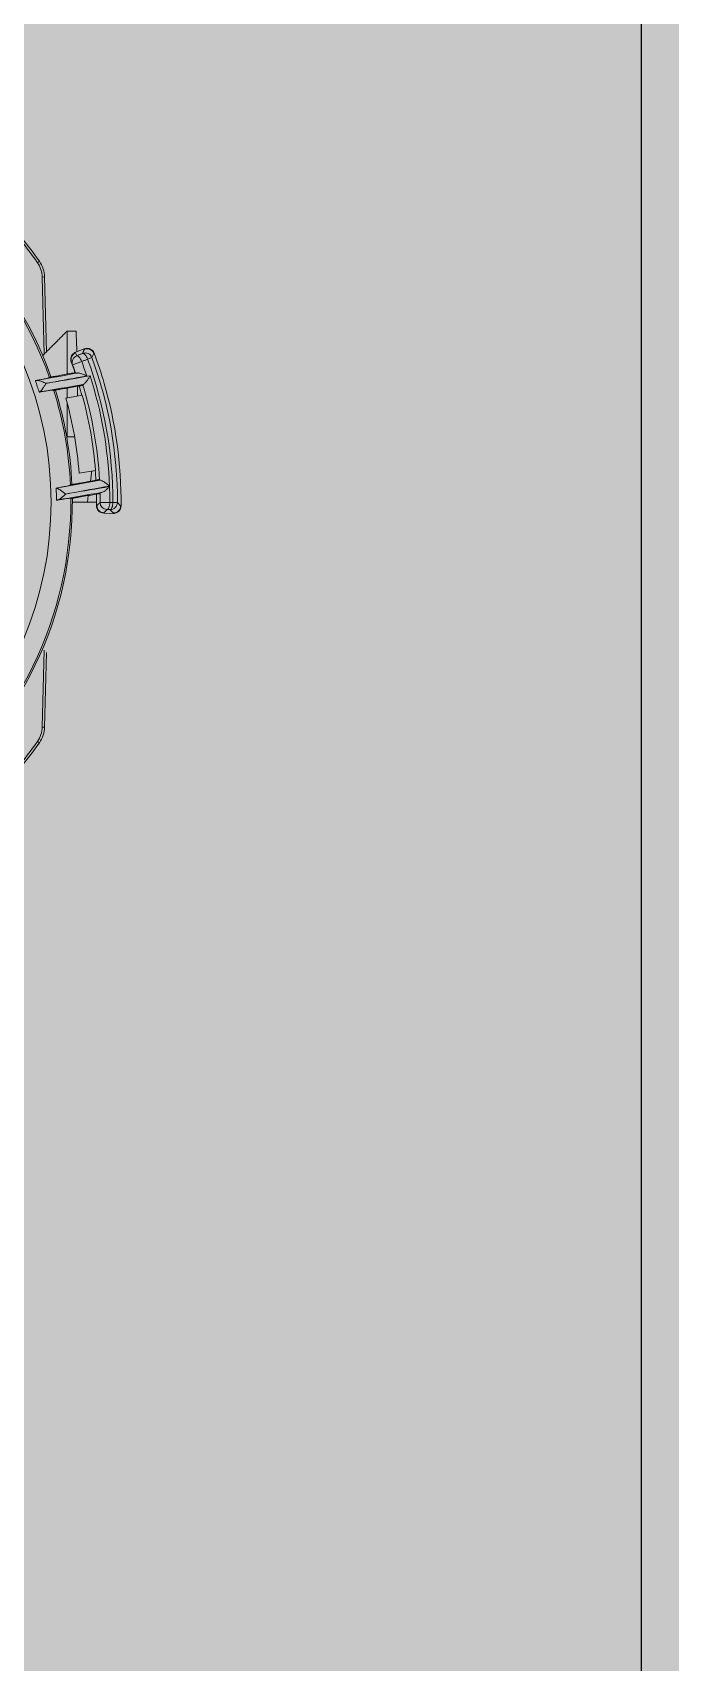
# Model space of a CAD drawing. Header units: millimetres. Extents: x -225363 to 347188, y -782467 to 813415.
# Drawn here: x 28253.3 to 28394.1, y 12715.6 to 13075 of the extents above; entities that cross this region are included whole.
import ezdxf

# ---------------------------------------------------------------- set-up
doc = ezdxf.new("R2010")
doc.units = ezdxf.units.MM
doc.layers.add('0.06 Trả nước', color=3, linetype='Continuous')
doc.layers.add('Xref SCN', color=8, linetype='Continuous', lineweight=0)
pattern_1 = [(197, (-1424125.8, -442865.07), (-126.479246, -237.872866), [95.25, -285.75]), (287, (-1424185.26, -442833.45), (237.872866, -126.479246), [95.25, -285.75])]

# ---------------------------------------------------------------- blocks, each defined once
blk = doc.blocks.new('Xref SCN')
at = {"layer": 'Xref SCN', "ltscale": 3}
h = blk.add_hatch(dxfattribs=at)
h.set_pattern_fill('CROSS', color=256, scale=30, angle=197)
h.set_pattern_definition(pattern_1)
edge = h.paths.add_edge_path()
edge.add_arc((2267.43, -6082.96), 1150, 110.6378, 180.38556)
edge.add_line((1117.46, -6090.69), (1124.35, -7115.46))
edge.add_arc((2274.33, -7107.72), 1150, 180.38556, 270.38556)
edge.add_line((2282.07, -8257.69), (21549.9, -8127.55))
edge.add_arc((21542.16, -6977.57), 1150, 270.38535, 360.44018)
edge.add_line((22692.14, -6968.74), (22692.17, -2095.91))
edge.add_arc((21542.2, -2104.75), 1150, 0.44039, 90.38556)
edge.add_line((21534.46, -954.77), (6081.87, -1059.02))
edge.add_arc((6089.61, -2209), 1150, 90.38541, 160.13317)
edge.add_arc((-23.55, -0.08), 5350, 290.6378, 340.13331, ccw=False)
edge = h.paths.add_edge_path()
edge.add_arc((21542.2, 18280.17), 1150, 0.44034, 104.36987, ccw=False)
edge.add_line((22692.17, 18289.01), (22692.17, 2403.99))
edge.add_arc((21542.2, 2395.15), 1150, -89.61444, 0.44034, ccw=False)
edge.add_line((21549.94, 1245.18), (6067.06, 1140.93))
edge.add_arc((6059.32, 2290.9), 1150, 200.63777, 270.38553, ccw=False)
edge.add_arc((-23.55, -0.08), 5350, 20.6378, 28.59529)
edge.add_arc((5234.3, 2862.4), 636.56, 160.1438, 208.30764, ccw=False)
edge.add_arc((7788.19, 2340.32), 3237.89, 44.33072, 166.81967, ccw=False)
edge.add_arc((13743.19, 8157.79), 5087.07, 224.33072, 255.06492)
edge.add_arc((13751.05, 8258.78), 5186.7, 255.26847, 275.82448)
edge.add_arc((13743.19, 8157.79), 5087.07, 276.02803, 352.80401)
edge.add_arc((13366.13, 8136.44), 5458.92, 353.52217, 372.96168)
edge.add_arc((13743.19, 8157.79), 5087.07, 13.67983, 75.72665)
edge.add_arc((16202.13, 17226.12), 4310.08, 184.54285, 253.76877, ccw=False)
edge.add_arc((12055.19, 16895.67), 150, 104.4177, 184.1801, ccw=False)
edge.add_line((12017.84, 17040.95), (21256.8, 19394.19))
h = blk.add_hatch(dxfattribs=at)
h.set_pattern_fill('CROSS', color=256, scale=30, angle=197)
h.set_pattern_definition(pattern_1)
edge = h.paths.add_edge_path()
edge.add_line((10158.25, 16567.29), (1851.34, 14451.44))
edge.add_arc((2136.75, 13337.42), 1150, 104.36987, 180.38556)
edge.add_line((986.77, 13329.68), (1035.39, 6105.34))
edge.add_arc((2185.36, 6113.08), 1150, 180.38556, 250.13331)
edge.add_arc((-23.55, -0.08), 5350, 54.44102, 70.13331, ccw=False)
edge.add_arc((3168.42, 4685.79), 343.18, 256.3943, 333.3422)
edge.add_arc((7788.19, 2340.32), 4837.89, 44.33072, 153.06453, ccw=False)
edge.add_arc((13743.19, 8157.79), 3487.07, 224.33072, 435.87878)
edge.add_arc((16212.73, 17236.67), 5922.69, 187.715863, 254.13812, ccw=False)
edge.add_arc((10541.85, 16468.34), 200, 187.6327, 187.7159, ccw=False)
edge.add_arc((10194.95, 16421.85), 150, 7.6327, 104.1621)
edge = h.paths.add_edge_path()
edge.add_arc((-13757.86, 9268.23), 1150, 104.35993, 180.44034)
edge.add_line((-14907.83, 9259.39), (-14907.83, 2149.03))
edge.add_arc((-13757.86, 2157.87), 1150, 180.44034, 270.38556)
edge.add_line((-13750.13, 1007.9), (-6128.96, 1058.86))
edge.add_arc((-6136.7, 2208.82), 1149.99, 270.38591, 340.13367)
edge.add_arc((-23.55, -0.08), 5350, 110.63781, 160.13331, ccw=False)
edge.add_arc((-2314.54, 6082.8), 1150, 290.6378, 360.38556)
edge.add_line((-1164.56, 6090.54), (-1205.64, 12195.07))
edge.add_arc((-2355.62, 12187.33), 1150, 0.38556, 104.35993)
edge.add_line((-2640.83, 13301.4), (-14043.08, 10382.3))
edge = h.paths.add_edge_path()
edge.add_line((-13750.1, -8364.83), (-2217.81, -8287.97))
edge.add_arc((-2225.56, -7138.01), 1149.99, 270.3861, 360.3861)
edge.add_line((-1075.6, -7130.26), (-1082.49, -6105.5))
edge.add_arc((-2232.47, -6113.24), 1150, 0.38556, 70.13331)
edge.add_arc((-23.55, -0.08), 5350, 200.6378, 250.13331, ccw=False)
edge.add_arc((-6106.43, -2291.06), 1150, 20.6378, 90.38556)
edge.add_line((-6114.17, -1141.09), (-13765.59, -1192.05))
edge.add_arc((-13757.84, -2342.01), 1149.99, 90.38614, 180.44099)
edge.add_line((-14907.8, -2350.87), (-14907.83, -7223.7))
edge.add_arc((-13757.86, -7214.86), 1150, 180.44039, 270.38556)
edge.add_arc((-13747.77, -8714.82), 349.99, 90.3818, 90.3856, ccw=False)
blk = doc.blocks.new('23')
at = {"color": 8, "linetype": 'Continuous', "lineweight": 15}
for p, q in [((2951195.42, 1774187.9), (2951195.86, 1774188.51)), ((2951200.36, 1774186.27), (2951200.38, 1774187.02)), ((2951223.9, 1774185.65), (2951200.36, 1774186.27)), ((2951200.38, 1774187.02), (2951224.64, 1774186.38)), ((2951317.9, 1774186.38), (2951342.15, 1774187.02)), ((2951342.17, 1774186.27), (2951318.63, 1774185.65)), ((2951342.17, 1774186.27), (2951342.15, 1774187.02)), ((2951347.11, 1774187.9), (2951346.68, 1774188.51)), ((2951291.82, 1774179.31), (2951291.82, 1774176.8)), ((2951304.89, 1774174.38), (2951303.97, 1774179.55)), ((2951271.27, 1774177.51), (2951271.27, 1774172.79)), ((2951281.25, 1774170.21), (2951280.34, 1774175.38)), ((2951302.58, 1774179.16), (2951291.82, 1774179.16)), ((2951307.19, 1774179.16), (2951304.04, 1774179.16)), ((2951325.12, 1774179.16), (2951311.57, 1774179.16)), ((2951315.53, 1774174.55), (2951314.49, 1774177.42)), ((2951315.39, 1774177.9), (2951315.44, 1774177.77)), ((2951318.44, 1774176.54), (2951318.32, 1774176.49)), ((2951318.44, 1774176.54), (2951319.54, 1774173.75)), ((2951270.17, 1774169.92), (2951270.17, 1774169.79)), ((2951273.32, 1774172.49), (2951271.27, 1774172.79)), ((2951271.27, 1774172.79), (2951271.27, 1774169.92)), ((2951281.05, 1774171.36), (2951277.83, 1774171.83)), ((2951316.77, 1774171.35), (2951316.28, 1774172.7)), ((2951318.16, 1774170.64), (2951318.11, 1774170.77)), ((2951319.54, 1774173.75), (2951319.42, 1774173.7)), ((2951267.7, 1774164.6), (2951267.77, 1774167.6)), ((2951267.7, 1774164.6), (2951267.83, 1774164.6)), ((2951267.77, 1774167.6), (2951267.9, 1774167.6)), ((2951271.12, 1774164.74), (2951271.11, 1774163.3)), ((2951271.15, 1774168.77), (2951271.15, 1774165.71)), ((2951270.05, 1774162.16), (2951270.05, 1774162.29))]:
    blk.add_line(p, q, dxfattribs=at)
at = {"color": 8, "linetype": 'Continuous', "lineweight": 15, "flags": 128}
for points in [[(2951308.26, 1774174.14), (2951307.97, 1774175.85), (2951307.68, 1774177.56), (2951307.39, 1774179.28), (2951307.1, 1774181.01), (2951306.8, 1774182.73), (2951306.51, 1774184.46), (2951306.21, 1774186.19), (2951305.92, 1774187.93)], [(2951311, 1774173), (2951310.74, 1774174.42), (2951310.48, 1774175.84), (2951310.22, 1774177.26), (2951309.96, 1774178.69), (2951309.7, 1774180.12), (2951309.44, 1774181.55), (2951309.18, 1774182.98), (2951308.91, 1774184.42)], [(2951308.91, 1774184.42), (2951309.18, 1774182.85), (2951309.45, 1774181.28), (2951309.71, 1774179.71), (2951309.98, 1774178.15), (2951310.24, 1774176.59), (2951310.51, 1774175.03), (2951310.77, 1774173.48), (2951311.03, 1774171.93)], [(2951309.59, 1774188.7), (2951309.88, 1774187.09), (2951310.17, 1774185.48), (2951310.47, 1774183.87), (2951310.76, 1774182.27), (2951311.05, 1774180.67), (2951311.34, 1774179.07), (2951311.63, 1774177.47), (2951311.93, 1774175.88)], [(2951274.29, 1774168.19), (2951274, 1774169.91), (2951273.71, 1774171.64), (2951273.41, 1774173.37), (2951273.12, 1774175.1), (2951272.82, 1774176.84), (2951272.53, 1774178.57), (2951272.23, 1774180.31), (2951271.93, 1774182.06)], [(2951275.64, 1774182.59), (2951275.96, 1774180.86), (2951276.28, 1774179.13), (2951276.59, 1774177.41), (2951276.9, 1774175.68), (2951277.22, 1774173.96), (2951277.53, 1774172.25), (2951277.85, 1774170.54), (2951278.16, 1774168.83)], [(2951307.74, 1774175.89), (2951307.65, 1774176.44), (2951307.56, 1774176.99), (2951307.46, 1774177.54), (2951307.37, 1774178.1), (2951307.27, 1774178.65), (2951307.18, 1774179.2), (2951307.09, 1774179.76), (2951306.99, 1774180.31)], [(2951311.11, 1774181.67), (2951311.21, 1774181.11), (2951311.31, 1774180.56), (2951311.41, 1774180), (2951311.51, 1774179.45), (2951311.62, 1774178.89), (2951311.72, 1774178.34), (2951311.82, 1774177.79), (2951311.92, 1774177.24)], [(2951272.91, 1774174.93), (2951273, 1774174.37), (2951273.1, 1774173.82), (2951273.19, 1774173.26), (2951273.29, 1774172.71), (2951273.38, 1774172.15), (2951273.47, 1774171.6), (2951273.57, 1774171.04), (2951273.66, 1774170.49)], [(2951274.03, 1774178.27), (2951274.3, 1774176.7), (2951274.56, 1774175.13), (2951274.83, 1774173.57), (2951275.09, 1774172.01), (2951275.36, 1774170.45), (2951275.62, 1774168.9), (2951275.89, 1774167.35), (2951276.15, 1774165.8)], [(2951276.31, 1774165.8), (2951276.03, 1774167.35), (2951275.74, 1774168.9), (2951275.46, 1774170.46), (2951275.17, 1774172.01), (2951274.89, 1774173.57), (2951274.6, 1774175.13), (2951274.32, 1774176.7), (2951274.03, 1774178.27)], [(2951278.05, 1774170.65), (2951277.95, 1774171.2), (2951277.85, 1774171.75), (2951277.75, 1774172.3), (2951277.64, 1774172.86), (2951277.54, 1774173.41), (2951277.44, 1774173.96), (2951277.34, 1774174.51), (2951277.24, 1774175.07)], [(2951317.35, 1774176.13), (2951317.36, 1774175.97), (2951317.29, 1774175.78), (2951317.15, 1774175.57), (2951316.93, 1774175.36), (2951316.65, 1774175.14), (2951316.31, 1774174.93), (2951315.94, 1774174.73), (2951315.53, 1774174.55)], [(2951316.28, 1774172.7), (2951316.19, 1774172.93), (2951316.09, 1774173.16), (2951316, 1774173.39), (2951315.91, 1774173.63), (2951315.81, 1774173.86), (2951315.72, 1774174.09), (2951315.63, 1774174.32), (2951315.53, 1774174.55)], [(2951316.28, 1774172.7), (2951316.68, 1774172.87), (2951317.06, 1774173.07), (2951317.39, 1774173.29), (2951317.67, 1774173.51), (2951317.89, 1774173.73), (2951318.04, 1774173.93), (2951318.1, 1774174.12), (2951318.09, 1774174.29)], [(2951317.35, 1774176.13), (2951317.44, 1774175.9), (2951317.54, 1774175.67), (2951317.63, 1774175.44), (2951317.72, 1774175.21), (2951317.82, 1774174.98), (2951317.91, 1774174.75), (2951318, 1774174.52), (2951318.09, 1774174.29)], [(2951268.87, 1774165.61), (2951268.87, 1774165.73), (2951268.88, 1774165.85), (2951268.88, 1774165.97), (2951268.88, 1774166.09), (2951268.89, 1774166.21), (2951268.89, 1774166.33), (2951268.9, 1774166.45), (2951268.9, 1774166.58)], [(2951268.87, 1774165.61), (2951268.91, 1774165.45), (2951269.04, 1774165.3), (2951269.25, 1774165.15), (2951269.53, 1774165.02), (2951269.87, 1774164.91), (2951270.26, 1774164.82), (2951270.68, 1774164.76), (2951271.12, 1774164.74)], [(2951271.15, 1774165.71), (2951270.71, 1774165.73), (2951270.29, 1774165.79), (2951269.9, 1774165.88), (2951269.56, 1774165.99), (2951269.28, 1774166.12), (2951269.08, 1774166.26), (2951268.95, 1774166.42), (2951268.9, 1774166.58)], [(2951271.15, 1774165.71), (2951271.14, 1774165.58), (2951271.14, 1774165.46), (2951271.14, 1774165.34), (2951271.13, 1774165.22), (2951271.13, 1774165.1), (2951271.12, 1774164.98), (2951271.12, 1774164.86), (2951271.12, 1774164.74)]]:
    blk.add_lwpolyline(points, dxfattribs=at)
at = {"color": 8, "linetype": 'Continuous', "lineweight": 15}
blk.add_circle((2951271.27, 1774295.94), 111.73, dxfattribs=at)
for centre, radius, start, end in [((2951271.27, 1774295.94), 117.93, 289.4027, 342.5973), ((2951271.27, 1774295.94), 118.43, 289.4398, 342.1544), ((2951271.27, 1774295.94), 117.93, 217.4027, 270.5973), ((2951271.27, 1774295.94), 118.43, 217.8456, 270.5612), ((2951271.27, 1774295.94), 131.25, 230.3376, 234.9316), ((2951271.27, 1774295.94), 131.25, 305.0684, 309.6624), ((2951271.27, 1774295.94), 132, 230.3376, 234.9316), ((2951271.27, 1774295.94), 132, 305.0684, 309.6624), ((2951200.6, 1774195.27), 9, 234.9316, 268.5), ((2951200.6, 1774195.27), 8.25, 234.9316, 268.5), ((2951271.27, 1774295.94), 113.4, 287.7887, 289.713), ((2951341.94, 1774195.27), 8.25, 271.5, 305.0684), ((2951341.94, 1774195.27), 9, 271.5, 305.0684), ((2951271.27, 1774295.94), 113.4, 270.287, 272.2113), ((2951271.27, 1774295.94), 117.93, 272.5786, 287.4214), ((2951271.27, 1774295.94), 118.43, 272.6762, 287.3224), ((2951271.27, 1774295.94), 120.9, 274.3037, 285.6963), ((2951271.27, 1774295.94), 127.17, 273.1029, 286.8971), ((2951271.27, 1774295.94), 126.12, 274.5404, 285.4596), ((2951271.27, 1774295.94), 126.02, 285.4642, 286.8706), ((2951271.27, 1774295.94), 129.2, 287.9113, 290.0371), ((2951271.27, 1774295.94), 126.15, 288.7646, 290.0371), ((2951271.27, 1774295.94), 126.02, 288.8732, 290.4958), ((2951315.26, 1774175.31), 2.25, 21.4953, 110.0329), ((2951316, 1774173.47), 2.25, 290.0864, 21.4789), ((2951273.36, 1774296.76), 128.4, 290.0371, 290.4961), ((2951271.27, 1774295.94), 126.02, 269.5039, 271.129), ((2951271.27, 1774295.94), 132.64, 269.9347, 290.0653), ((2951271.27, 1774295.94), 131.2, 269.9347, 290.0653), ((2951271.27, 1774295.94), 130.23, 272.2194, 287.7806), ((2951271.27, 1774295.94), 126.02, 273.1266, 274.5358), ((2951271.27, 1774295.94), 133.78, 286.2196, 290.519), ((2951271.12, 1774165.55), 2.25, 178.5211, 269.9136), ((2951271.15, 1774166.52), 2.25, 89.9681, 178.4802), ((2951271.27, 1774295.94), 133.78, 269.481, 286.2196), ((2951271.27, 1774295.94), 127.17, 269.9483, 271.3034), ((2951271.27, 1774295.94), 130.23, 269.9483, 272.1484)]:
    blk.add_arc(centre, radius, start, end, dxfattribs=at)
for centre, major_axis, start_param, end_param in [((2951342.36, 1774308.47), (142.2, 25.07), 4.337115, 4.338343), ((2951188.85, 1774281.4), (164.85, 29.07), 5.343421, 5.344642), ((2951200.17, 1774283.4), (142.2, 25.07), 5.086435, 5.087663), ((2951353.68, 1774310.47), (164.85, 29.07), 4.080136, 4.081357)]:
    blk.add_ellipse(centre, major_axis=major_axis, ratio=0.866047, start_param=start_param, end_param=end_param, dxfattribs=at)
for points in [[(2951305.92, 1774187.93), (2951305.91, 1774187.96)], [(2951325.12, 1774179.16), (2951317.41, 1774186.87)], [(2951275.64, 1774182.62), (2951275.64, 1774182.59)], [(2951304.62, 1774175.86), (2951307.75, 1774175.9)], [(2951308.23, 1774174.26), (2951307.96, 1774174.42)], [(2951308.23, 1774174.26), (2951308.26, 1774174.14)], [(2951318.09, 1774174.29), (2951319.42, 1774173.7)], [(2951318.62, 1774176.08), (2951325.07, 1774176.35)], [(2951325.12, 1774176.35), (2951325.12, 1774179.16)], [(2951274.16, 1774168.8), (2951273.88, 1774169.02)], [(2951278.15, 1774168.95), (2951278.34, 1774169.2)], [(2951278.16, 1774168.83), (2951278.15, 1774168.95)], [(2951267.83, 1774164.6), (2951268.87, 1774165.61)], [(2951268.9, 1774166.58), (2951267.9, 1774167.6)]]:
    blk.add_open_spline(points, degree=1, dxfattribs=at)
for points, knots in [([(2951306.57, 1774183.41), (2951306.58, 1774183.44), (2951306.58, 1774183.51), (2951306.54, 1774183.91), (2951306.45, 1774184.54), (2951306.33, 1774185.39), (2951306.16, 1774186.43), (2951306.01, 1774187.33), (2951305.93, 1774187.86), (2951305.91, 1774187.96)], [0, 0, 0, 0, 0.158148, 0.320902, 0.479044, 0.641731, 0.800649, 0.964099, 1, 1, 1, 1]), ([(2951305.92, 1774187.93), (2951305.95, 1774187.86), (2951306.02, 1774187.72), (2951306.36, 1774187.37), (2951306.94, 1774186.91), (2951307.75, 1774186.35), (2951308.36, 1774185.99), (2951308.67, 1774185.82)], [0, 0, 0, 0, 0.147538, 0.294572, 0.489584, 0.743705, 1, 1, 1, 1]), ([(2951308.67, 1774185.82), (2951308.87, 1774186.25), (2951309.2, 1774186.93), (2951309.49, 1774187.83), (2951309.61, 1774188.37), (2951309.59, 1774188.61), (2951309.59, 1774188.7)], [0, 0, 0, 0, 0.4370313, 0.6945384, 0.8833169, 1, 1, 1, 1]), ([(2951308.91, 1774184.42), (2951308.88, 1774184.6), (2951308.8, 1774185.07), (2951308.72, 1774185.54), (2951308.67, 1774185.82)], [0, 0, 0, 0, 0.39905, 1, 1, 1, 1]), ([(2951309.52, 1774189.18), (2951309.53, 1774189.1), (2951309.54, 1774188.98), (2951309.58, 1774188.76), (2951309.59, 1774188.7)], [0, 0, 0, 0, 0.71631, 1, 1, 1, 1]), ([(2951309.52, 1774189.18), (2951309.59, 1774188.77), (2951309.75, 1774187.92), (2951309.96, 1774186.85), (2951310.14, 1774185.95), (2951310.28, 1774185.28), (2951310.39, 1774184.85), (2951310.43, 1774184.71), (2951310.44, 1774184.7), (2951310.44, 1774184.7)], [0, 0, 0, 0, 0.159388, 0.323353, 0.482756, 0.646866, 0.80481, 0.967399, 1, 1, 1, 1]), ([(2951311.11, 1774181.67), (2951311.06, 1774181.91), (2951310.97, 1774182.41), (2951310.84, 1774183.18), (2951310.73, 1774183.86), (2951310.65, 1774184.38), (2951310.61, 1774184.64), (2951310.61, 1774184.67), (2951310.62, 1774184.67)], [0, 0, 0, 0, 0.178388, 0.35675, 0.535529, 0.713356, 0.889051, 1, 1, 1, 1]), ([(2951271.93, 1774182.06), (2951271.92, 1774182.14), (2951271.87, 1774182.36), (2951271.85, 1774182.47), (2951271.83, 1774182.54)], [0, 0, 0, 0, 0.390858, 1, 1, 1, 1]), ([(2951271.83, 1774182.54), (2951271.9, 1774182.14), (2951272.04, 1774181.31), (2951272.21, 1774180.23), (2951272.35, 1774179.32), (2951272.44, 1774178.63), (2951272.51, 1774178.13), (2951272.5, 1774178.05), (2951272.49, 1774178.01)], [0, 0, 0, 0, 0.1536, 0.3148362, 0.4808821, 0.6398184, 0.8034607, 1, 1, 1, 1]), ([(2951271.93, 1774182.06), (2951271.98, 1774181.93), (2951272.07, 1774181.63), (2951272.51, 1774181.02), (2951273.1, 1774180.33), (2951273.57, 1774179.87), (2951273.78, 1774179.67)], [0, 0, 0, 0, 0.169285, 0.391747, 0.72416, 1, 1, 1, 1]), ([(2951273.78, 1774179.67), (2951274.01, 1774179.94), (2951274.46, 1774180.48), (2951275.04, 1774181.28), (2951275.42, 1774181.92), (2951275.62, 1774182.36), (2951275.64, 1774182.52), (2951275.64, 1774182.59)], [0, 0, 0, 0, 0.256295, 0.510416, 0.705428, 0.852462, 1, 1, 1, 1]), ([(2951273.78, 1774179.67), (2951273.83, 1774179.39), (2951273.92, 1774178.92), (2951274, 1774178.45), (2951274.03, 1774178.27)], [0, 0, 0, 0, 0.60095, 1, 1, 1, 1]), ([(2951276.57, 1774178.12), (2951276.56, 1774178.15), (2951276.53, 1774178.21), (2951276.43, 1774178.61), (2951276.3, 1774179.22), (2951276.13, 1774180.06), (2951275.91, 1774181.17), (2951275.74, 1774182.11), (2951275.64, 1774182.62)], [0, 0, 0, 0, 0.1605456, 0.3181853, 0.4803583, 0.6387131, 0.8015908, 1, 1, 1, 1]), ([(2951306.43, 1774183.28), (2951306.44, 1774183.26), (2951306.45, 1774183.22), (2951306.53, 1774182.85), (2951306.64, 1774182.3), (2951306.77, 1774181.6), (2951306.89, 1774180.9), (2951306.96, 1774180.49), (2951306.99, 1774180.31)], [0, 0, 0, 0, 0.173534, 0.347056, 0.520976, 0.696119, 0.872651, 1, 1, 1, 1]), ([(2951272.34, 1774177.93), (2951272.35, 1774177.9), (2951272.37, 1774177.86), (2951272.45, 1774177.49), (2951272.55, 1774176.93), (2951272.68, 1774176.22), (2951272.81, 1774175.52), (2951272.88, 1774175.1), (2951272.91, 1774174.93)], [0, 0, 0, 0, 0.172705, 0.345361, 0.519332, 0.695639, 0.87382, 1, 1, 1, 1]), ([(2951277.24, 1774175.07), (2951277.2, 1774175.31), (2951277.11, 1774175.81), (2951276.97, 1774176.57), (2951276.86, 1774177.24), (2951276.78, 1774177.75), (2951276.75, 1774178.01), (2951276.75, 1774178.04), (2951276.75, 1774178.05)], [0, 0, 0, 0, 0.177587, 0.355178, 0.532513, 0.708738, 0.883535, 1, 1, 1, 1]), ([(2951307.74, 1774175.89), (2951307.78, 1774175.66), (2951307.86, 1774175.2), (2951307.93, 1774174.71), (2951307.97, 1774174.45), (2951307.97, 1774174.43), (2951307.96, 1774174.42)], [0, 0, 0, 0, 0.275076, 0.550202, 0.824013, 1, 1, 1, 1]), ([(2951311.03, 1774171.93), (2951311.03, 1774171.93), (2951310.72, 1774172.1), (2951310.1, 1774172.47), (2951309.29, 1774173.05), (2951308.71, 1774173.54), (2951308.36, 1774173.9), (2951308.3, 1774174.06), (2951308.26, 1774174.14)], [0, 0, 0, 0, 0.002787, 0.26141, 0.515351, 0.708934, 0.854212, 1, 1, 1, 1]), ([(2951311.93, 1774175.88), (2951311.93, 1774175.74), (2951311.94, 1774175.42), (2951311.75, 1774174.69), (2951311.42, 1774173.85), (2951311.14, 1774173.26), (2951311, 1774173), (2951311, 1774173)], [0, 0, 0, 0, 0.170081, 0.392299, 0.721342, 0.996397, 1, 1, 1, 1]), ([(2951311.93, 1774175.88), (2951311.91, 1774175.97), (2951311.87, 1774176.22), (2951311.84, 1774176.42), (2951311.85, 1774176.51), (2951311.85, 1774176.49), (2951311.85, 1774176.49)], [0, 0, 0, 0, 0.239293, 0.690688, 0.999819, 1, 1, 1, 1]), ([(2951312.04, 1774176.61), (2951312.03, 1774176.66), (2951311.99, 1774176.84), (2951311.95, 1774177.07), (2951311.92, 1774177.24)], [0, 0, 0, 0, 0.298904, 1, 1, 1, 1]), ([(2951315.44, 1774177.77), (2951315.36, 1774177.74), (2951315.04, 1774177.63), (2951314.73, 1774177.51), (2951314.49, 1774177.42)], [0, 0, 0, 0, 0.245012, 1, 1, 1, 1]), ([(2951315.39, 1774177.9), (2951315.65, 1774177.96), (2951316.17, 1774178.1), (2951316.98, 1774177.97), (2951317.7, 1774177.59), (2951318.19, 1774177.07), (2951318.37, 1774176.68), (2951318.44, 1774176.54)], [0, 0, 0, 0, 0.21713, 0.434257, 0.651509, 0.868898, 1, 1, 1, 1]), ([(2951315.44, 1774177.77), (2951315.61, 1774177.82), (2951315.95, 1774177.92), (2951316.46, 1774177.92), (2951316.94, 1774177.82), (2951317.47, 1774177.57), (2951317.99, 1774177.15), (2951318.21, 1774176.7), (2951318.32, 1774176.49)], [0, 0, 0, 0, 0.155181, 0.301805, 0.439867, 0.569359, 0.801665, 1, 1, 1, 1]), ([(2951267.77, 1774167.6), (2951267.81, 1774167.87), (2951267.87, 1774168.41), (2951268.3, 1774169.11), (2951268.92, 1774169.63), (2951269.58, 1774169.89), (2951270.01, 1774169.91), (2951270.17, 1774169.92)], [0, 0, 0, 0, 0.2171059, 0.4342099, 0.6514178, 0.8687799, 1, 1, 1, 1]), ([(2951267.9, 1774167.6), (2951267.95, 1774167.89), (2951268.03, 1774168.47), (2951268.56, 1774169.2), (2951269.3, 1774169.7), (2951269.88, 1774169.76), (2951270.17, 1774169.79)], [0, 0, 0, 0, 0.25001, 0.500001, 0.749991, 1, 1, 1, 1]), ([(2951270.17, 1774169.79), (2951270.2, 1774169.77), (2951270.32, 1774169.63), (2951270.65, 1774169.29), (2951270.95, 1774168.98), (2951271.15, 1774168.77)], [0, 0, 0, 0, 0.0768728, 0.3843639, 1, 1, 1, 1]), ([(2951273.66, 1774170.49), (2951273.7, 1774170.26), (2951273.78, 1774169.81), (2951273.85, 1774169.31), (2951273.89, 1774169.05), (2951273.88, 1774169.03), (2951273.88, 1774169.02)], [0, 0, 0, 0, 0.2746068, 0.5493121, 0.8216172, 1, 1, 1, 1]), ([(2951278.34, 1774169.2), (2951278.33, 1774169.22), (2951278.32, 1774169.25), (2951278.24, 1774169.62), (2951278.15, 1774170.11), (2951278.08, 1774170.5), (2951278.05, 1774170.65)], [0, 0, 0, 0, 0.2713266, 0.5426118, 0.8150116, 1, 1, 1, 1]), ([(2951318.11, 1774170.77), (2951318.08, 1774170.78), (2951317.91, 1774170.86), (2951317.46, 1774171.05), (2951317.05, 1774171.23), (2951316.77, 1774171.35)], [0, 0, 0, 0, 0.077365, 0.386827, 1, 1, 1, 1]), ([(2951319.42, 1774173.7), (2951319.49, 1774173.41), (2951319.65, 1774172.83), (2951319.43, 1774171.94), (2951318.91, 1774171.18), (2951318.38, 1774170.9), (2951318.11, 1774170.77)], [0, 0, 0, 0, 0.2500097, 0.4999993, 0.7499893, 1, 1, 1, 1]), ([(2951319.54, 1774173.75), (2951319.61, 1774173.49), (2951319.76, 1774172.97), (2951319.64, 1774172.16), (2951319.27, 1774171.43), (2951318.75, 1774170.91), (2951318.33, 1774170.72), (2951318.16, 1774170.64)], [0, 0, 0, 0, 0.212401, 0.424814, 0.636886, 0.849474, 1, 1, 1, 1]), ([(2951270.05, 1774162.16), (2951269.79, 1774162.19), (2951269.25, 1774162.25), (2951268.54, 1774162.66), (2951268.01, 1774163.27), (2951267.72, 1774163.96), (2951267.7, 1774164.42), (2951267.7, 1774164.6)], [0, 0, 0, 0, 0.212401, 0.424814, 0.636886, 0.849474, 1, 1, 1, 1]), ([(2951270.05, 1774162.29), (2951269.76, 1774162.33), (2951269.16, 1774162.4), (2951268.42, 1774162.94), (2951267.91, 1774163.7), (2951267.85, 1774164.3), (2951267.83, 1774164.6)], [0, 0, 0, 0, 0.2500107, 0.5000007, 0.7499903, 1, 1, 1, 1]), ([(2951274.16, 1774168.8), (2951274.17, 1774168.77), (2951274.19, 1774168.71), (2951274.25, 1774168.43), (2951274.29, 1774168.23), (2951274.29, 1774168.19)], [0, 0, 0, 0, 0.453983, 0.907851, 1, 1, 1, 1]), ([(2951276.15, 1774165.8), (2951276.14, 1774165.8), (2951275.93, 1774166), (2951275.46, 1774166.45), (2951274.87, 1774167.13), (2951274.43, 1774167.75), (2951274.33, 1774168.06), (2951274.29, 1774168.19)], [0, 0, 0, 0, 0.003605, 0.278653, 0.607551, 0.829815, 1, 1, 1, 1]), ([(2951278.16, 1774168.83), (2951278.15, 1774168.74), (2951278.14, 1774168.58), (2951277.94, 1774168.11), (2951277.57, 1774167.46), (2951277, 1774166.64), (2951276.54, 1774166.07), (2951276.31, 1774165.81), (2951276.31, 1774165.8)], [0, 0, 0, 0, 0.145788, 0.291066, 0.484649, 0.73859, 0.997213, 1, 1, 1, 1]), ([(2951271.11, 1774163.3), (2951271.09, 1774163.28), (2951270.95, 1774163.15), (2951270.6, 1774162.81), (2951270.27, 1774162.5), (2951270.05, 1774162.29)], [0, 0, 0, 0, 0.077365, 0.386827, 1, 1, 1, 1])]:
    blk.add_open_spline(points, degree=3, knots=knots, dxfattribs=at)
blk = doc.blocks.new('PMBCB')
h = blk.add_hatch()
h.set_pattern_fill('BTCT2', color=8, scale=30, pattern_type=2)
h.set_pattern_definition([(50, (-27194.2, -11189.96), (215.17805, -18.8256), [22.5, -247.5]), (355, (-27194.2, -11189.96), (-41.6254, 225.6576), [18, -198]), (100.4514, (-27176.26, -11191.53), (173.5528, 206.8319), [19.122, -210.3426]), (46.1842, (-27194.2, -11129.96), (320.1723, -49.6557), [33.75, -371.25]), (96.6356, (-27167.5, -11134.1), (280.3988, 292.2354), [28.683, -315.514]), (351.1842, (-27194.2, -11129.96), (280.3986, 292.2356), [27, -297]), (21, (-27164.2, -11144.96), (179.0721, -120.7857), [22.5, -247.5]), (326, (-27164.2, -11144.96), (72.9946, 217.545), [18, -198]), (71.4514, (-27149.27, -11155.03), (252.0668, 96.7591), [19.122, -210.3426]), (37.5, (-27194.194, -11189.96), (3.64796, 99.86816), [0, -195.6, 0, -201, 0, -198.75]), (7.5, (-27194.19, -11189.96), (78.92086, 118.3235), [0, -114.6, 0, -191.1, 0, -75.75]), (327.5, (-27261.094, -11189.96), (160.14673, -6.76646), [0, -75, 0, -234, 0, -310.5]), (317.5, (-27291.1, -11189.96), (174.95585, 30.0315), [0, -97.5, 0, -155.4, 0, -220.5]), (45, (-27194.19, -11189.96), (-63.6396, 63.6396), []), (45, (-27194.19, -11168.96), (-63.6396, 63.6396), [])])
h.paths.add_polyline_path([(6600, 2700), (-2900, 2700), (-2900, -200), (6600, -200)])
h.paths.add_polyline_path([(5000, 2500), (5000, 0), (0, 0), (0, 2500)], flags=16)
h.paths.add_polyline_path([(5200, 2500), (6400, 2500), (6400, 0), (5200, 0)], flags=16)
h.paths.add_polyline_path([(-200, 2500), (-200, 0), (-2700, 0), (-2700, 2500)], flags=16)
h.paths.add_polyline_path([(5350.97, 389.34), (6075.73, 389.34), (6075.73, 539.34), (5350.97, 539.34)], flags=0)
h.paths.add_polyline_path([(5451.74, 547.35), (5986.02, 547.35), (5986.02, 775.92), (5451.74, 775.92)], flags=0)
h.paths.add_polyline_path([(4155.05, 389.34), (4879.81, 389.34), (4879.81, 539.34), (4155.05, 539.34)], flags=0)
h.paths.add_polyline_path([(4255.82, 547.35), (4790.11, 547.35), (4790.11, 775.92), (4255.82, 775.92)], flags=0)
h.paths.add_polyline_path([(-1032.12, 389.34), (-307.36, 389.34), (-307.36, 539.34), (-1032.12, 539.34)], flags=0)
h.paths.add_polyline_path([(-931.35, 547.35), (-397.07, 547.35), (-397.07, 775.92), (-931.35, 775.92)], flags=0)
at = {"layer": '0.06 Trả nước'}
for p, q in [((978.53, 2778.66, 0), (978.35, 1586.14, 0)), ((1038.53, 2778.66, 0), (1038.35, 1586.13, 0))]:
    blk.add_line(p, q, dxfattribs=at)
at = {"layer": '0.06 Trả nước', "color": 8}
blk.add_line((1008.53, 2778.66, 0), (1008.35, 1586.13, 0), dxfattribs=at)
at = {"xscale": 0.7000000000000017, "yscale": 0.7000000000000017, "zscale": 0.7000000000000017, "rotation": 90}
blk.add_blockref('23', (1242777.15, -2063922.03), dxfattribs=at)

msp = doc.modelspace()

# ---------------------------------------------------------------- block references
msp.add_blockref('Xref SCN', (18946.53, 15698.98))

# ---------------------------------------------------------------- next in the draw order: block references
msp.add_blockref('PMBCB', (27409.22, 11003.61))

doc.saveas('drawing.dxf')
